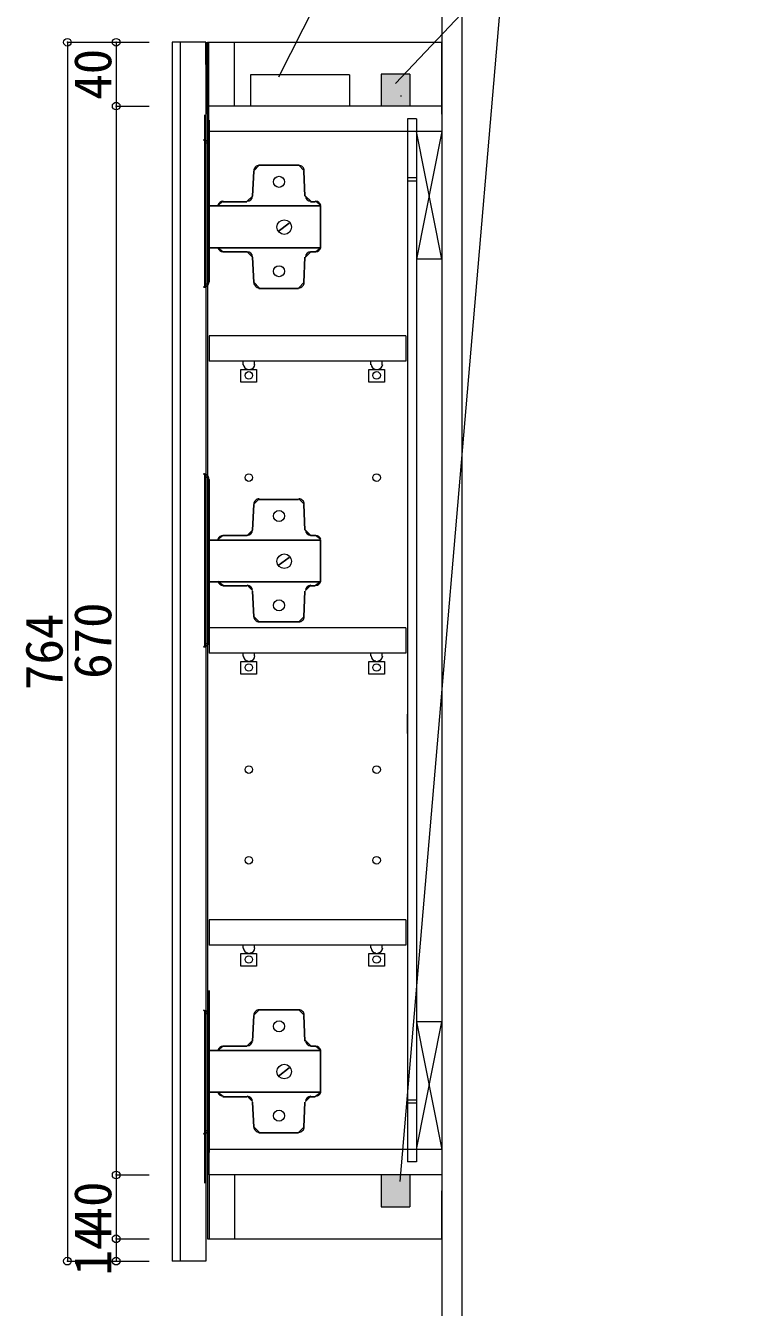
# Model space of a CAD drawing. Units: millimetres at full size, sheet at 1:8. Extents: x -1666 to 1665, y -1102 to 1102.
# Drawn here: x 532 to 990, y -115 to 688 of the extents above; entities that cross this region are included whole.
import ezdxf
from ezdxf.enums import TextEntityAlignment as Align

# ---------------------------------------------------------------- set-up
doc = ezdxf.new("R2010")
doc.units = ezdxf.units.MM
doc.header["$LTSCALE"] = 8
doc.header["$PDMODE"] = 32
doc.header["$PDSIZE"] = 4.8
doc.layers.add('1-0', color=7, linetype='Continuous', lineweight=15)
doc.styles.add('ＭＳ ゴシック', font='')
doc.styles.get('ＭＳ ゴシック').set_extended_font_data('MS Gothic')

msp = doc.modelspace()

# ---------------------------------------------------------------- linework, layer by layer
at = {"layer": '1-0'}
for p, q in [((792.901, 761.647), (792.901, -371.655)), ((805.401, 761.647), (805.401, 645.625)), ((831.262, 723.403), (766.513, -36.194)), ((644.897, 677.817), (623.897, 677.817)), ((623.897, 677.817), (623.897, -86.183)), ((628.897, 677.817), (628.897, -86.183)), ((644.897, 663.817), (644.897, 677.817)), ((644.897, 677.817), (644.897, -86.183)), ((646.901, 637.821), (646.901, 677.817)), ((662.901, 637.821), (662.901, 677.817)), ((792.901, 632.821), (792.901, 677.817)), ((792.901, 662.821), (792.901, -42.183)), ((672.901, 657.321), (672.901, 637.821)), ((734.901, 657.321), (672.901, 657.321)), ((734.901, 657.321), (734.901, 637.821)), ((772.901, 657.821), (772.901, 637.821)), ((767.003, 644.321), (767.513, 644.321)), ((792.901, 647.821), (792.901, 542.821)), ((805.401, 645.625), (805.401, -371.655)), ((792.901, 637.821), (646.901, 637.821)), ((646.901, 621.821), (646.901, 637.821)), ((776.901, 629.808), (776.901, -24.014)), ((792.901, 621.821), (646.901, 621.821)), ((792.901, 621.821), (776.901, 541.821)), ((792.901, 541.821), (776.901, 621.821)), ((776.901, 592.821), (771.401, 592.821)), ((776.901, 590.821), (771.401, 590.821)), ((792.901, 541.821), (776.901, 541.821)), ((646.965, 493.91), (646.965, 477.91)), ((770.389, 493.91), (646.965, 493.91)), ((671.349, 472.815), (672.441, 472.815)), ((751.413, 472.815), (752.505, 472.815)), ((646.965, 310.853), (646.965, 294.853)), ((770.389, 310.853), (646.965, 310.853)), ((671.349, 289.758), (672.441, 289.758)), ((751.413, 289.758), (752.505, 289.758)), ((646.965, 127.796), (646.965, 111.796)), ((770.389, 127.796), (646.965, 127.796)), ((671.349, 106.701), (672.441, 106.701)), ((751.413, 106.701), (752.505, 106.701)), ((776.901, -16.183), (792.901, 63.817)), ((792.901, 62.987), (792.901, -27.013)), ((776.901, 14.817), (771.401, 14.817)), ((776.901, 12.817), (771.401, 12.817)), ((776.901, -24.014), (771.401, -24.014)), ((660.857, -32.183), (646.901, -32.183)), ((792.901, -32.183), (646.965, -32.183)), ((646.965, -32.183), (646.965, -72.183)), ((662.965, -32.183), (662.965, -72.183)), ((772.901, -32.183), (772.901, -52.183)), ((792.901, -72.183), (792.901, -42.183)), ((754.901, -52.183), (772.901, -52.183)), ((644.897, -86.183), (623.897, -86.183)), ((644.897, -85.183), (644.897, -86.183))]:
    msp.add_line(p, q, dxfattribs=at)
at = {"layer": '1-0', "color": 4, "lineweight": 9}
for p, q in [((558.237, 677.817), (609.478, 677.817)), ((558.237, 677.817), (558.237, -86.183)), ((588.759, 677.817), (588.759, 637.821)), ((588.759, 677.817), (609.478, 677.817)), ((588.759, 637.821), (609.478, 637.821)), ((588.759, 637.821), (588.759, -32.183)), ((588.759, -32.183), (609.478, -32.183)), ((588.759, -32.183), (588.759, -72.183)), ((588.759, -72.183), (609.478, -72.183)), ((588.759, -72.183), (588.759, -86.183)), ((558.237, -86.183), (609.478, -86.183)), ((588.759, -86.183), (609.478, -86.183))]:
    msp.add_line(p, q, dxfattribs=at)
at = {"layer": '1-0', "color": 8, "lineweight": 18}
for p, q in [((646.961, 613.281), (643.504, 616.738)), ((678.441, 600.725), (674.984, 597.268)), ((706.646, 597.268), (703.188, 600.725)), ((670.799, 578.162), (674.252, 581.462)), ((707.377, 581.462), (710.831, 578.162)), ((655.877, 578.162), (652.53, 575.569)), ((717.09, 575.569), (713.742, 578.162)), ((652.53, 549.093), (655.877, 546.5)), ((674.252, 543.199), (670.799, 546.5)), ((710.831, 546.5), (707.377, 543.199)), ((713.742, 546.5), (717.09, 549.093)), ((643.504, 524.287), (646.961, 527.744)), ((674.984, 527.393), (678.441, 523.936)), ((703.188, 523.936), (706.646, 527.393)), ((646.961, 403.85), (643.504, 407.307)), ((678.441, 391.658), (674.984, 388.201)), ((706.646, 388.201), (703.188, 391.658)), ((670.799, 368.731), (674.252, 372.031)), ((707.377, 372.031), (710.831, 368.731)), ((655.877, 368.731), (652.53, 366.138)), ((717.09, 366.138), (713.742, 368.731)), ((652.53, 340.025), (655.877, 337.433)), ((674.252, 334.132), (670.799, 337.433)), ((710.831, 337.433), (707.377, 334.132)), ((713.742, 337.433), (717.09, 340.025)), ((674.984, 317.962), (678.441, 314.505)), ((703.188, 314.505), (706.646, 317.962)), ((643.504, 298.856), (646.961, 302.313)), ((646.961, 67.587), (643.504, 71.044)), ((678.441, 71.395), (674.984, 67.938)), ((706.646, 67.938), (703.188, 71.395)), ((655.877, 48.467), (652.53, 45.874)), ((670.799, 48.831), (674.252, 52.132)), ((707.377, 52.132), (710.831, 48.831)), ((717.09, 45.874), (713.742, 48.467)), ((652.53, 19.762), (655.877, 17.169)), ((674.252, 13.869), (670.799, 17.169)), ((710.831, 17.169), (707.377, 13.869)), ((713.742, 17.169), (717.09, 19.762)), ((643.504, -6.407), (646.961, -2.95)), ((674.984, -1.937), (678.441, -5.394)), ((703.188, -5.394), (706.646, -1.937))]:
    msp.add_line(p, q, dxfattribs=at)
at = {"layer": '1-0', "color": 1, "lineweight": 18}
msp.add_line((771.325, 244.63), (771.325, 256.64), dxfattribs=at)
at = {"layer": '1-0'}
for points in [[(690.689, 656.174), (751.532, 776.217), (924.197, 776.217)], [(763.854, 652.03), (831.262, 723.403), (989.974, 723.403)], [(645.901, 632.821), (645.901, 677.817), (792.901, 677.817)], [(772.901, 657.821), (754.901, 657.821), (754.901, 637.821)], [(645.901, 632.821), (645.901, -72.183), (792.901, -72.183)], [(776.901, 629.808), (771.401, 629.808), (771.401, -24.014)], [(770.389, 493.91), (770.389, 477.91), (646.965, 477.91)], [(675.352, 475.726), (675.352, 477.91), (668.073, 477.91), (668.073, 475.726)], [(755.417, 475.726), (755.417, 477.91), (748.138, 477.91), (748.138, 475.726)], [(770.389, 310.853), (770.389, 294.853), (646.965, 294.853)], [(675.352, 293.033), (675.352, 294.853), (668.073, 294.853), (668.073, 293.033)], [(755.417, 293.033), (755.417, 294.853), (748.138, 294.853), (748.138, 293.033)], [(770.389, 127.796), (770.389, 111.796), (646.965, 111.796)], [(675.352, 109.976), (675.352, 111.796), (668.073, 111.796), (668.073, 109.976)], [(755.417, 109.976), (755.417, 111.796), (748.138, 111.796), (748.138, 109.976)], [(792.901, 63.817), (776.901, 63.817), (792.901, -16.183)], [(792.901, -16.183), (646.901, -16.183), (646.901, -32.183)], [(772.901, -32.183), (754.901, -32.183), (754.901, -52.183)]]:
    msp.add_lwpolyline(points, dxfattribs=at)
at = {"layer": '1-0', "color": 8, "lineweight": 18}
for points in [[(644.362, 523.923), (644.362, 632.374), (644.362, 523.923)], [(646.961, 629.099), (646.961, 527.562), (646.961, 629.099)], [(674.984, 597.086), (674.256, 581.437), (674.984, 597.086)], [(703.006, 600.725), (678.259, 600.725), (703.006, 600.725)], [(707.01, 581.437), (706.282, 597.086), (707.01, 581.437)], [(670.617, 577.798), (655.695, 577.798), (670.617, 577.798)], [(713.56, 577.798), (710.649, 577.798), (713.56, 577.798)], [(690.269, 559.237), (697.184, 564.332), (690.269, 559.237)], [(670.617, 546.5), (655.695, 546.5), (670.617, 546.5)], [(713.56, 546.5), (710.649, 546.5), (713.56, 546.5)], [(674.984, 527.211), (674.256, 543.224), (674.984, 527.211)], [(707.01, 543.224), (706.282, 527.211), (707.01, 543.224)], [(703.006, 523.572), (678.259, 523.572), (703.006, 523.572)], [(644.362, 298.492), (644.362, 406.943), (644.362, 298.492)], [(646.961, 403.668), (646.961, 302.131), (646.961, 403.668)], [(674.984, 388.019), (674.256, 372.006), (674.984, 388.019)], [(703.006, 391.294), (678.259, 391.294), (703.006, 391.294)], [(707.01, 372.006), (706.282, 388.019), (707.01, 372.006)], [(670.617, 368.731), (655.695, 368.731), (670.617, 368.731)], [(713.56, 368.731), (710.649, 368.731), (713.56, 368.731)], [(690.269, 349.806), (697.184, 354.901), (690.269, 349.806)], [(670.617, 337.069), (655.695, 337.069), (670.617, 337.069)], [(674.984, 317.78), (674.256, 333.793), (674.984, 317.78)], [(707.01, 333.793), (706.282, 317.78), (707.01, 333.793)], [(713.56, 337.069), (710.649, 337.069), (713.56, 337.069)], [(703.006, 314.505), (678.259, 314.505), (703.006, 314.505)], [(646.961, 83.405), (646.961, -18.132), (646.961, 83.405)], [(644.362, -37.407), (644.362, 71.044), (644.362, -37.407)], [(674.984, 67.756), (674.256, 51.743), (674.984, 67.756)], [(703.006, 71.395), (678.259, 71.395), (703.006, 71.395)], [(707.01, 51.743), (706.282, 67.756), (707.01, 51.743)], [(670.617, 48.467), (655.695, 48.467), (670.617, 48.467)], [(713.56, 48.467), (710.649, 48.467), (713.56, 48.467)], [(690.269, 29.543), (697.184, 35.002), (690.269, 29.543)], [(670.617, 16.805), (655.695, 16.805), (670.617, 16.805)], [(713.56, 16.805), (710.649, 16.805), (713.56, 16.805)], [(674.984, -2.119), (674.256, 13.53), (674.984, -2.119)], [(707.01, 13.53), (706.282, -2.119), (707.01, 13.53)], [(703.006, -5.758), (678.259, -5.758), (703.006, -5.758)]]:
    msp.add_lwpolyline(points, dxfattribs=at)
for points in [[(646.961, 575.25), (716.836, 575.25), (716.836, 549.047), (646.961, 549.047), (716.836, 549.047), (716.836, 575.25)], [(646.961, 365.819), (716.836, 365.819), (716.836, 339.616), (646.961, 339.616), (716.836, 339.616), (716.836, 365.819)], [(646.961, 45.92), (716.836, 45.92), (716.836, 19.717), (646.961, 19.717), (716.836, 19.717), (716.836, 45.92)]]:
    msp.add_lwpolyline(points, close=True, dxfattribs=at)
at = {"layer": '1-0'}
for points in [[(676.808, 472.815), (676.808, 464.808), (666.982, 464.808), (666.982, 472.815)], [(756.872, 472.815), (756.872, 464.808), (747.046, 464.808), (747.046, 472.815)], [(676.808, 289.758), (676.808, 281.751), (666.982, 281.751), (666.982, 289.758)], [(756.872, 289.758), (756.872, 281.751), (747.046, 281.751), (747.046, 289.758)], [(676.808, 106.701), (676.808, 98.694), (666.982, 98.694), (666.982, 106.701)], [(756.872, 106.701), (756.872, 98.694), (747.046, 98.694), (747.046, 106.701)]]:
    msp.add_lwpolyline(points, close=True, dxfattribs=at)
at = {"layer": '1-0', "color": 8, "lineweight": 18}
for centre, radius in [((690.815, 590.353), 3.457), ((690.815, 590.353), 3.457), ((694.09, 561.967), 4.549), ((694.09, 561.967), 4.549), ((690.815, 534.308), 3.457), ((690.815, 534.308), 3.457), ((690.815, 380.922), 3.457), ((690.815, 380.922), 3.457), ((694.09, 352.536), 4.549), ((694.09, 352.536), 4.549), ((690.815, 324.877), 3.457), ((690.815, 324.877), 3.457), ((690.815, 61.023), 3.457), ((690.815, 61.023), 3.457), ((694.09, 32.636), 4.549), ((694.09, 32.636), 4.549), ((690.815, 4.978), 3.457), ((690.815, 4.978), 3.457)]:
    msp.add_circle(centre, radius, dxfattribs=at)
at = {"layer": '1-0'}
for centre in [(671.895, 468.993), (751.959, 468.993), (671.895, 285.936), (751.959, 285.936), (671.895, 102.879), (751.959, 102.879)]:
    msp.add_circle(centre, 2.365, dxfattribs=at)
at = {"layer": '1-0', "lineweight": 18}
for centre in [(671.895, 468.993), (751.959, 468.993), (671.895, 404.942), (751.959, 404.942), (671.895, 285.936), (751.959, 285.936), (671.895, 221.885), (751.959, 221.885), (671.895, 165.111), (751.959, 165.111), (671.895, 102.879), (751.959, 102.879)]:
    msp.add_circle(centre, 2.365, dxfattribs=at)
at = {"layer": '1-0', "color": 8, "lineweight": 18}
for centre, start, end in [((643.504, 613.281), 359.99996, 90.00004), ((678.441, 597.268), 89.99996, 180.00004), ((703.188, 597.268), 359.99996, 90.00004), ((670.799, 581.619), 269.99997, 357.39629), ((710.831, 581.619), 182.60371, 270.00003), ((655.877, 574.704), 90, 165.52001), ((713.742, 574.704), 14.47999, 90), ((655.877, 549.957), 194.47999, 270), ((670.799, 543.042), 2.60371, 90.00003), ((710.831, 543.042), 89.99997, 177.39629), ((713.742, 549.957), 270, 345.52001), ((643.504, 527.744), 269.99996, 0.00004), ((678.441, 527.393), 179.99996, 270.00004), ((703.188, 527.393), 269.99996, 0.00004), ((643.504, 403.85), 359.99996, 90.00004), ((678.441, 388.201), 89.99996, 180.00004), ((703.188, 388.201), 359.99996, 90.00004), ((670.799, 372.188), 269.99997, 357.39629), ((710.831, 372.188), 182.60371, 270.00003), ((655.877, 365.273), 90, 165.52001), ((713.742, 365.273), 14.47999, 90), ((655.877, 340.89), 194.47999, 270), ((670.799, 333.975), 2.60371, 90.00003), ((710.831, 333.975), 89.99997, 177.39629), ((713.742, 340.89), 270, 345.52001), ((678.441, 317.962), 179.99996, 270.00004), ((703.188, 317.962), 269.99996, 0.00004), ((643.504, 302.313), 269.99996, 0.00004), ((643.504, 67.587), 359.99996, 90.00004), ((678.441, 67.938), 89.99996, 180.00004), ((703.188, 67.938), 359.99996, 90.00004), ((655.877, 45.01), 90, 165.52001), ((670.799, 52.289), 269.99997, 357.39629), ((710.831, 52.289), 182.60371, 270.00003), ((713.742, 45.01), 14.47999, 90), ((655.877, 20.627), 194.47999, 270), ((670.799, 13.712), 2.60371, 90.00003), ((710.831, 13.712), 89.99997, 177.39629), ((713.742, 20.627), 270, 345.52001), ((643.504, -2.95), 269.99996, 0.00004), ((678.441, -1.937), 179.99996, 270.00004), ((703.188, -1.937), 269.99996, 0.00004)]:
    msp.add_arc(centre, 3.457, start, end, dxfattribs=at)
at = {"layer": '1-0'}
for centre, start, end in [((671.531, 475.908), 180, 270), ((672.622, 475.908), 270, 360), ((751.595, 475.908), 180, 270), ((752.687, 475.908), 270, 360), ((671.531, 293.215), 180, 270), ((672.622, 293.215), 270, 360), ((751.595, 293.215), 180, 270), ((752.687, 293.215), 270, 360), ((671.531, 110.158), 180, 270), ((672.622, 110.158), 270, 360), ((751.595, 110.158), 180, 270), ((752.687, 110.158), 270, 360)]:
    msp.add_arc(centre, 3.093, start, end, dxfattribs=at)
at = {"layer": '1-0', "color": 6}
for p in [(558.237, 677.817), (588.759, 677.817), (588.759, 637.821), (588.759, -32.183), (588.759, -72.183), (558.237, -86.183), (588.759, -86.183)]:
    msp.add_point(p, dxfattribs=at)
at = {"layer": '1-0', "color": 9}
for points in [[(754.901, 657.821), (754.901, 637.821), (772.901, 657.821), (772.901, 637.821)], [(754.901, -32.183), (754.901, -52.183), (772.901, -32.183), (772.901, -52.183)]]:
    msp.add_solid(points, dxfattribs=at)

# ---------------------------------------------------------------- texts
at = {"layer": '1-0', "style": 'ＭＳ ゴシック'}
for s, p in [('40', (592.759, 641.819)), ('670', (592.759, 278.819)), ('764', (562.237, 271.817)), ('40', (592.759, -68.183)), ('14', (592.759, -95.183))]:
    msp.add_text(s, height=23.46, rotation=90, dxfattribs=at).set_placement(p, align=Align.BOTTOM_LEFT)

doc.saveas('drawing.dxf')
